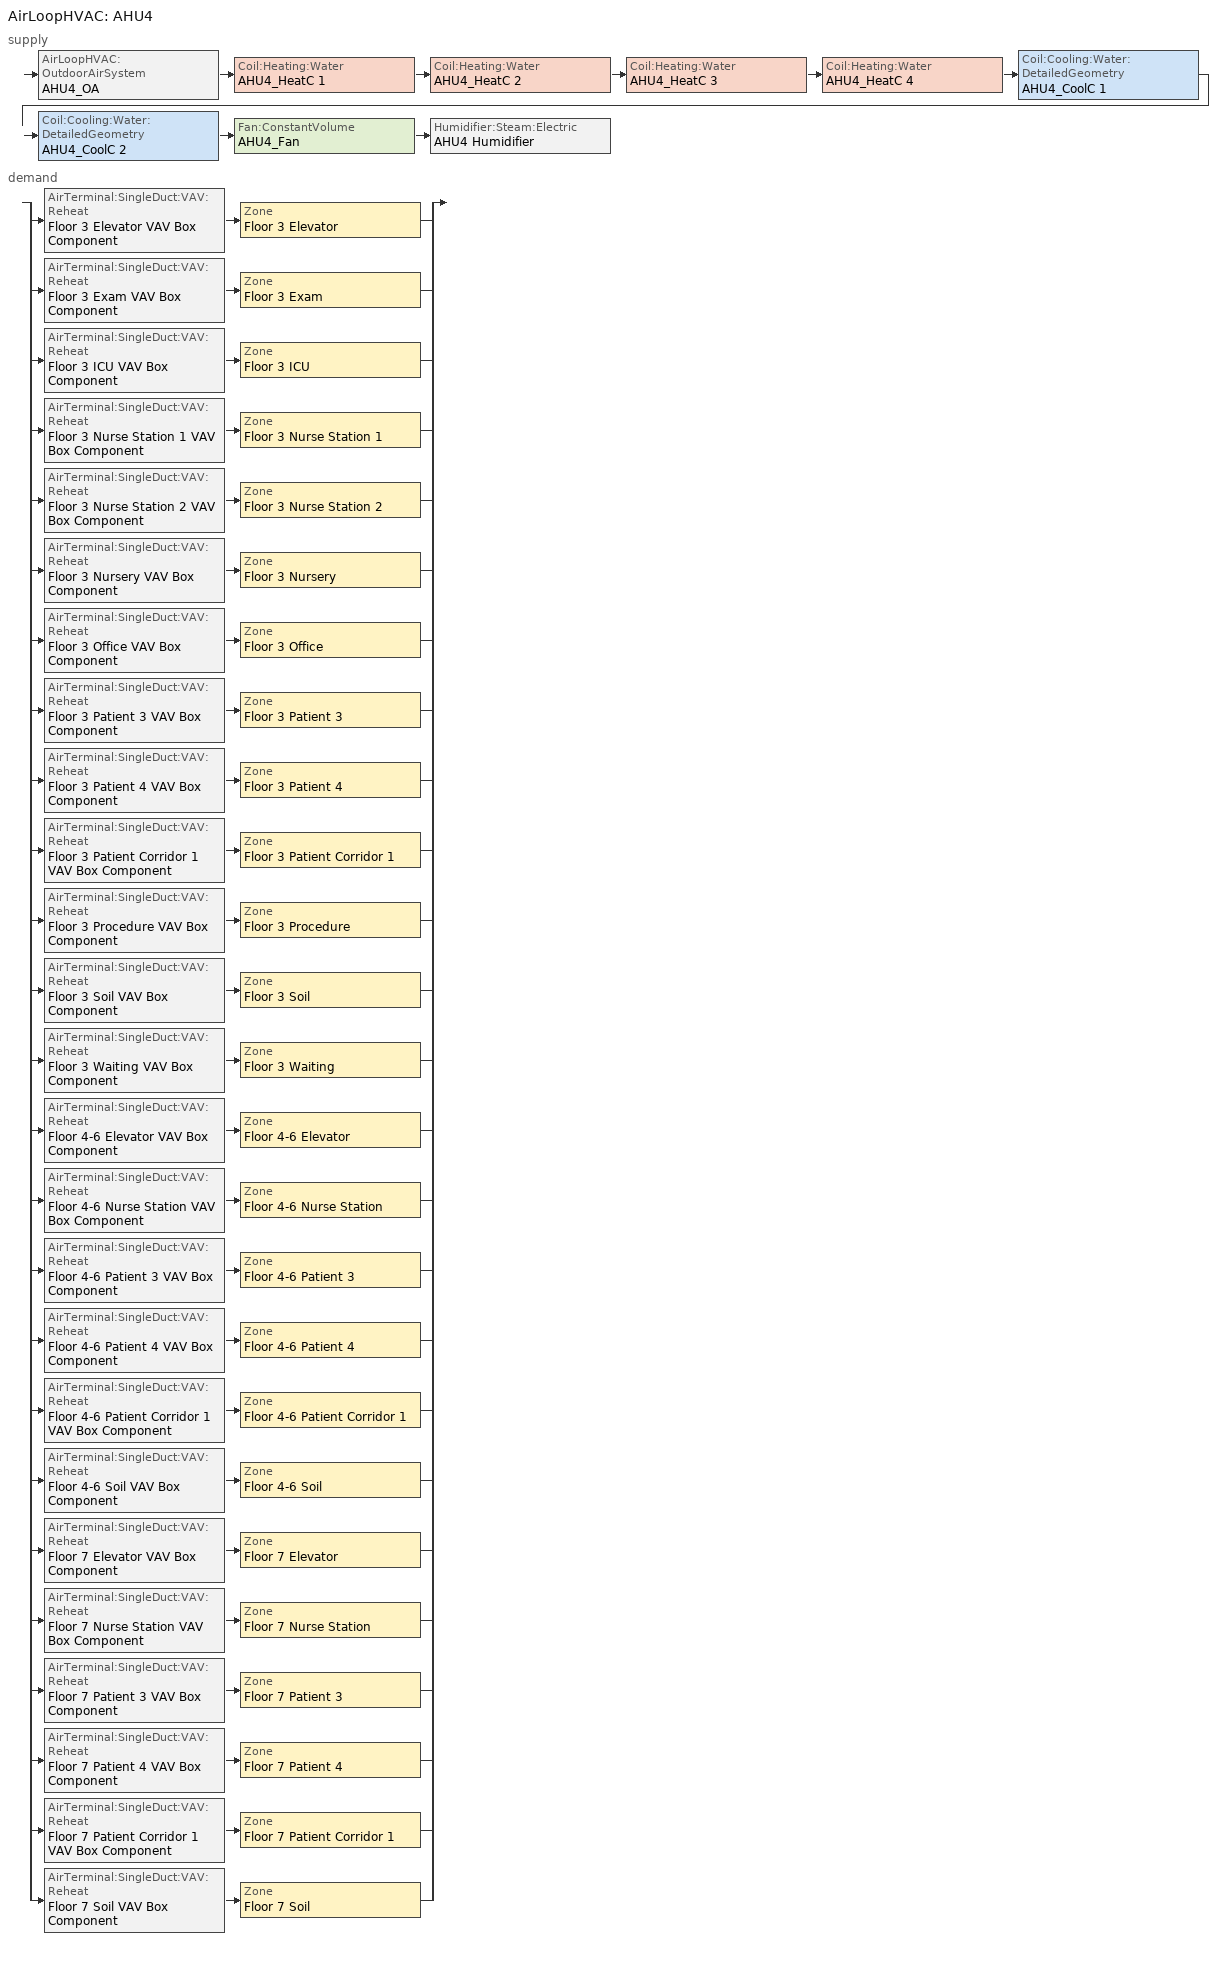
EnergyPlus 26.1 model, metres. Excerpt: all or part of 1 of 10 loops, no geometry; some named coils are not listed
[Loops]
AirLoopHVAC 'AHU4'
 supply: AirLoopHVAC:OutdoorAirSystem 'AHU4_OA' > Coil:Heating:Water 'AHU4_HeatC 1' > Coil:Heating:Water 'AHU4_HeatC 2' > Coil:Heating:Water 'AHU4_HeatC 3' > Coil:Heating:Water 'AHU4_HeatC 4' > Coil:Cooling:Water:DetailedGeometry 'AHU4_CoolC 1' > Coil:Cooling:Water:DetailedGeometry 'AHU4_CoolC 2' > Fan:ConstantVolume 'AHU4_Fan' > Humidifier:Steam:Electric 'AHU4 Humidifier'
 demand: split
  | AirTerminal:SingleDuct:VAV:Reheat 'Floor 3 Elevator VAV Box Component' > Zone 'Floor 3 Elevator'
  | AirTerminal:SingleDuct:VAV:Reheat 'Floor 3 Exam VAV Box Component' > Zone 'Floor 3 Exam'
  | AirTerminal:SingleDuct:VAV:Reheat 'Floor 3 ICU VAV Box Component' > Zone 'Floor 3 ICU'
  | AirTerminal:SingleDuct:VAV:Reheat 'Floor 3 Nurse Station 1 VAV Box Component' > Zone 'Floor 3 Nurse Station 1'
  | AirTerminal:SingleDuct:VAV:Reheat 'Floor 3 Nurse Station 2 VAV Box Component' > Zone 'Floor 3 Nurse Station 2'
  | AirTerminal:SingleDuct:VAV:Reheat 'Floor 3 Nursery VAV Box Component' > Zone 'Floor 3 Nursery'
  | AirTerminal:SingleDuct:VAV:Reheat 'Floor 3 Office VAV Box Component' > Zone 'Floor 3 Office'
  | AirTerminal:SingleDuct:VAV:Reheat 'Floor 3 Patient 3 VAV Box Component' > Zone 'Floor 3 Patient 3'
  | AirTerminal:SingleDuct:VAV:Reheat 'Floor 3 Patient 4 VAV Box Component' > Zone 'Floor 3 Patient 4'
  | AirTerminal:SingleDuct:VAV:Reheat 'Floor 3 Patient Corridor 1 VAV Box Component' > Zone 'Floor 3 Patient Corridor 1'
  | AirTerminal:SingleDuct:VAV:Reheat 'Floor 3 Procedure VAV Box Component' > Zone 'Floor 3 Procedure'
  | AirTerminal:SingleDuct:VAV:Reheat 'Floor 3 Soil VAV Box Component' > Zone 'Floor 3 Soil'
  | AirTerminal:SingleDuct:VAV:Reheat 'Floor 3 Waiting VAV Box Component' > Zone 'Floor 3 Waiting'
  | AirTerminal:SingleDuct:VAV:Reheat 'Floor 4-6 Elevator VAV Box Component' > Zone 'Floor 4-6 Elevator'
  | AirTerminal:SingleDuct:VAV:Reheat 'Floor 4-6 Nurse Station VAV Box Component' > Zone 'Floor 4-6 Nurse Station'
  | AirTerminal:SingleDuct:VAV:Reheat 'Floor 4-6 Patient 3 VAV Box Component' > Zone 'Floor 4-6 Patient 3'
  | AirTerminal:SingleDuct:VAV:Reheat 'Floor 4-6 Patient 4 VAV Box Component' > Zone 'Floor 4-6 Patient 4'
  | AirTerminal:SingleDuct:VAV:Reheat 'Floor 4-6 Patient Corridor 1 VAV Box Component' > Zone 'Floor 4-6 Patient Corridor 1'
  | AirTerminal:SingleDuct:VAV:Reheat 'Floor 4-6 Soil VAV Box Component' > Zone 'Floor 4-6 Soil'
  | AirTerminal:SingleDuct:VAV:Reheat 'Floor 7 Elevator VAV Box Component' > Zone 'Floor 7 Elevator'
  | AirTerminal:SingleDuct:VAV:Reheat 'Floor 7 Nurse Station VAV Box Component' > Zone 'Floor 7 Nurse Station'
  | AirTerminal:SingleDuct:VAV:Reheat 'Floor 7 Patient 3 VAV Box Component' > Zone 'Floor 7 Patient 3'
  | AirTerminal:SingleDuct:VAV:Reheat 'Floor 7 Patient 4 VAV Box Component' > Zone 'Floor 7 Patient 4'
  | AirTerminal:SingleDuct:VAV:Reheat 'Floor 7 Patient Corridor 1 VAV Box Component' > Zone 'Floor 7 Patient Corridor 1'
  | AirTerminal:SingleDuct:VAV:Reheat 'Floor 7 Soil VAV Box Component' > Zone 'Floor 7 Soil'
[AirLoopHVAC]
AHU4: Design supply air flow rate=Autosize
[AirTerminal:SingleDuct:VAV:Reheat] Availability schedule=ALWAYS_ON; Constant minimum air flow fraction=1; Convergence tolerance=0.001; Damper heating action=ReverseWithLimits; Maximum air flow rate=Autosize; Maximum flow fraction during reheat=Autosize; Maximum flow per zone floor area during reheat=Autosize; Maximum hot water or steam flow rate=Autosize; Minimum hot water or steam flow rate=0; Zone minimum air flow input method=Constant
Name | Design specification outdoor air object | Reheat coil
Floor 3 Elevator VAV Box Component | Floor 3 Elevator VAV Box OA Design Spec | Floor 3 Elevator VAV Box Reheat Coil
Floor 3 Exam VAV Box Component | Floor 3 Exam VAV Box OA Design Spec | Floor 3 Exam VAV Box Reheat Coil
Floor 3 ICU VAV Box Component | Floor 3 ICU VAV Box OA Design Spec | Floor 3 ICU VAV Box Reheat Coil
Floor 3 Nurse Station 1 VAV Box Component | Floor 3 Nurse Station 1 VAV Box OA Design Spec | Floor 3 Nurse Station 1 VAV Box Reheat Coil
Floor 3 Nurse Station 2 VAV Box Component | Floor 3 Nurse Station 2 VAV Box OA Design Spec | Floor 3 Nurse Station 2 VAV Box Reheat Coil
Floor 3 Nursery VAV Box Component | Floor 3 Nursery VAV Box OA Design Spec | Floor 3 Nursery VAV Box Reheat Coil
Floor 3 Office VAV Box Component | Floor 3 Office VAV Box OA Design Spec | Floor 3 Office VAV Box Reheat Coil
Floor 3 Patient 3 VAV Box Component | Floor 3 Patient 3 VAV Box OA Design Spec | Floor 3 Patient 3 VAV Box Reheat Coil
Floor 3 Patient 4 VAV Box Component | Floor 3 Patient 4 VAV Box OA Design Spec | Floor 3 Patient 4 VAV Box Reheat Coil
Floor 3 Patient Corridor 1 VAV Box Component | Floor 3 Patient Corridor 1 VAV Box OA Design Spec | Floor 3 Patient Corridor 1 VAV Box Reheat Coil
Floor 3 Procedure VAV Box Component | Floor 3 Procedure VAV Box OA Design Spec | Floor 3 Procedure VAV Box Reheat Coil
Floor 3 Soil VAV Box Component | Floor 3 Soil VAV Box OA Design Spec | Floor 3 Soil VAV Box Reheat Coil
Floor 3 Waiting VAV Box Component | Floor 3 Waiting VAV Box OA Design Spec | Floor 3 Waiting VAV Box Reheat Coil
Floor 4-6 Elevator VAV Box Component | Floor 4-6 Elevator VAV Box OA Design Spec | Floor 4-6 Elevator VAV Box Reheat Coil
Floor 4-6 Nurse Station VAV Box Component | Floor 4-6 Nurse Station VAV Box OA Design Spec | Floor 4-6 Nurse Station VAV Box Reheat Coil
Floor 4-6 Patient 3 VAV Box Component | Floor 4-6 Patient 3 VAV Box OA Design Spec | Floor 4-6 Patient 3 VAV Box Reheat Coil
Floor 4-6 Patient 4 VAV Box Component | Floor 4-6 Patient 4 VAV Box OA Design Spec | Floor 4-6 Patient 4 VAV Box Reheat Coil
Floor 4-6 Patient Corridor 1 VAV Box Component | Floor 4-6 Patient Corridor 1 VAV Box OA Design Spec | Floor 4-6 Patient Corridor 1 VAV Box Reheat Coil
Floor 4-6 Soil VAV Box Component | Floor 4-6 Soil VAV Box OA Design Spec | Floor 4-6 Soil VAV Box Reheat Coil
Floor 7 Elevator VAV Box Component | Floor 7 Elevator VAV Box OA Design Spec | Floor 7 Elevator VAV Box Reheat Coil
Floor 7 Nurse Station VAV Box Component | Floor 7 Nurse Station VAV Box OA Design Spec | Floor 7 Nurse Station VAV Box Reheat Coil
Floor 7 Patient 3 VAV Box Component | Floor 7 Patient 3 VAV Box OA Design Spec | Floor 7 Patient 3 VAV Box Reheat Coil
Floor 7 Patient 4 VAV Box Component | Floor 7 Patient 4 VAV Box OA Design Spec | Floor 7 Patient 4 VAV Box Reheat Coil
Floor 7 Patient Corridor 1 VAV Box Component | Floor 7 Patient Corridor 1 VAV Box OA Design Spec | Floor 7 Patient Corridor 1 VAV Box Reheat Coil
Floor 7 Soil VAV Box Component | Floor 7 Soil VAV Box OA Design Spec | Floor 7 Soil VAV Box Reheat Coil
[Coil:Cooling:Water:DetailedGeometry] Availability schedule=ALWAYS_ON; Coil depth=Autosize; Fin diameter=Autosize; Fin spacing=0.0018; Fin surface area=Autosize; Fin thermal conductivity=204; Fin thickness=0.0015; Maximum water flow rate=Autosize; Minimum airflow area=Autosize; Number of tube rows=6; Number of tubes per row=Autosize; Total tube inside area=Autosize; Tube depth spacing=0.026; Tube inside diameter=0.01445; Tube outside diameter=0.0159; Tube outside surface area=Autosize; Tube thermal conductivity=386
AHU4_CoolC 1; AHU4_CoolC 2
[Coil:Heating:Water] Availability schedule=ALWAYS_ON; Maximum water flow rate=Autosize; Performance input method=UFactorTimesAreaAndDesignWaterFlowRate; Rated capacity=Autosize; Rated inlet air temperature=16.6; Rated inlet water temperature=82.2; Rated outlet air temperature=32.2; Rated outlet water temperature=71.1; U factor times area value=Autosize
AHU4_HeatC 1; AHU4_HeatC 2; AHU4_HeatC 3; AHU4_HeatC 4
[ComponentCost:LineItem]
Name | Cost per each | Item | Line item type | Quantity | Cost per unit of output capacity
ElectricEquipment:Floor 3 Elevator:ElecPlug | 1 | Floor 3 Elevator | General | 0.1806
ElectricEquipment:Floor 3 Exam:ElecPlug | 1 | Floor 3 Exam | General | 2.699
ElectricEquipment:Floor 3 ICU:ElecPlug; ElectricEquipment:Floor 3 ICU:ElecProcess | 1 | Floor 3 ICU | General | 2.0992
ElectricEquipment:Floor 3 Nurse Station 1:ElecPlug | 1 | Floor 3 Nurse Station 1 | General | 0.7517
ElectricEquipment:Floor 3 Nurse Station 1:ElecProcess | 1 | Floor 3 Nurse Station 1 | General | 1.5035
ElectricEquipment:Floor 3 Nurse Station 2:ElecPlug | 1 | Floor 3 Nurse Station 2 | General | 0.5998
ElectricEquipment:Floor 3 Nurse Station 2:ElecProcess | 1 | Floor 3 Nurse Station 2 | General | 1.1996
ElectricEquipment:Floor 3 Nursery:ElecPlug | 1 | Floor 3 Nursery | General | 0.9896
ElectricEquipment:Floor 3 Office:ElecPlug | 1 | Floor 3 Office | General | 1.3495
ElectricEquipment:Floor 3 Patient 3:ElecPlug | 1 | Floor 3 Patient 3 | General | 3.9486
ElectricEquipment:Floor 3 Patient 4:ElecPlug | 1 | Floor 3 Patient 4 | General | 3.9486
ElectricEquipment:Floor 3 Patient Corridor 1:ElecPlug | 1 | Floor 3 Patient Corridor 1 | General | 0.3355
ElectricEquipment:Floor 3 Procedure:ElecPlug | 1 | Floor 3 Procedure | General | 0.7197
ElectricEquipment:Floor 3 Procedure:ElecProcess | 1 | Floor 3 Procedure | General | 2.1599
ElectricEquipment:Floor 3 Waiting:ElecPlug | 1 | Floor 3 Waiting | General | 0.0993
ElectricEquipment:Floor 4-6 Elevator:ElecPlug | 1 | Floor 4-6 Elevator | General | 0.5418
ElectricEquipment:Floor 4-6 Nurse Station:ElecPlug | 1 | Floor 4-6 Nurse Station | General | 2.2552
ElectricEquipment:Floor 4-6 Nurse Station:ElecProcess | 1 | Floor 4-6 Nurse Station | General | 4.5104
ElectricEquipment:Floor 4-6 Patient 3:ElecPlug | 1 | Floor 4-6 Patient 3 | General | 11.8457
ElectricEquipment:Floor 4-6 Patient 4:ElecPlug | 1 | Floor 4-6 Patient 4 | General | 11.8457
ElectricEquipment:Floor 4-6 Patient Corridor 1:ElecPlug | 1 | Floor 4-6 Patient Corridor 1 | General | 1.0066
ElectricEquipment:Floor 7 Elevator:ElecPlug | 1 | Floor 7 Elevator | General | 0.1806
ElectricEquipment:Floor 7 Nurse Station:ElecPlug | 1 | Floor 7 Nurse Station | General | 0.7517
ElectricEquipment:Floor 7 Nurse Station:ElecProcess | 1 | Floor 7 Nurse Station | General | 1.5035
ElectricEquipment:Floor 7 Patient 3:ElecPlug | 1 | Floor 7 Patient 3 | General | 3.9486
ElectricEquipment:Floor 7 Patient 4:ElecPlug | 1 | Floor 7 Patient 4 | General | 3.9486
ElectricEquipment:Floor 7 Patient Corridor 1:ElecPlug | 1 | Floor 7 Patient Corridor 1 | General | 0.3355
Infiltration:Floor 3 Elevator | 1 | Floor 3 Elevator | General | 0
Infiltration:Floor 3 ICU | 1 | Floor 3 ICU | General | 0
Infiltration:Floor 3 Nurse Station 1 | 1 | Floor 3 Nurse Station 1 | General | 0
Infiltration:Floor 3 Nurse Station 2 | 1 | Floor 3 Nurse Station 2 | General | 0
Infiltration:Floor 3 Nursery | 1 | Floor 3 Nursery | General | 0
Infiltration:Floor 3 Office | 1 | Floor 3 Office | General | 0
Infiltration:Floor 3 Patient 3 | 1 | Floor 3 Patient 3 | General | 0
Infiltration:Floor 3 Patient 4 | 1 | Floor 3 Patient 4 | General | 0
Infiltration:Floor 3 Patient Corridor 1 | 1 | Floor 3 Patient Corridor 1 | General | 0
Infiltration:Floor 3 Procedure | 1 | Floor 3 Procedure | General | 0
Infiltration:Floor 3 Waiting | 1 | Floor 3 Waiting | General | 0
Infiltration:Floor 4-6 Elevator | 1 | Floor 4-6 Elevator | General | 0
Infiltration:Floor 4-6 Nurse Station | 1 | Floor 4-6 Nurse Station | General | 0
Infiltration:Floor 4-6 Patient 3 | 1 | Floor 4-6 Patient 3 | General | 0
Infiltration:Floor 4-6 Patient 4 | 1 | Floor 4-6 Patient 4 | General | 0
Infiltration:Floor 4-6 Patient Corridor 1 | 1 | Floor 4-6 Patient Corridor 1 | General | 0
Infiltration:Floor 7 Elevator | 1 | Floor 7 Elevator | General | 0
Infiltration:Floor 7 Nurse Station | 1 | Floor 7 Nurse Station | General | 0
Infiltration:Floor 7 Patient 3 | 1 | Floor 7 Patient 3 | General | 0
Infiltration:Floor 7 Patient 4 | 1 | Floor 7 Patient 4 | General | 0
Infiltration:Floor 7 Patient Corridor 1 | 1 | Floor 7 Patient Corridor 1 | General | 0
LIGHTING EQUIP:Floor 3 Elevator |  | Floor 3 Elevator | Lights |  | 1
LIGHTING EQUIP:Floor 3 Exam |  | Floor 3 Exam | Lights |  | 1
LIGHTING EQUIP:Floor 3 ICU |  | Floor 3 ICU | Lights |  | 1
LIGHTING EQUIP:Floor 3 Nurse Station 1 |  | Floor 3 Nurse Station 1 | Lights |  | 1
LIGHTING EQUIP:Floor 3 Nurse Station 2 |  | Floor 3 Nurse Station 2 | Lights |  | 1
LIGHTING EQUIP:Floor 3 Nursery |  | Floor 3 Nursery | Lights |  | 1
LIGHTING EQUIP:Floor 3 Office |  | Floor 3 Office | Lights |  | 1
LIGHTING EQUIP:Floor 3 Patient 3 |  | Floor 3 Patient 3 | Lights |  | 1
LIGHTING EQUIP:Floor 3 Patient 4 |  | Floor 3 Patient 4 | Lights |  | 1
LIGHTING EQUIP:Floor 3 Patient Corridor 1 |  | Floor 3 Patient Corridor 1 | Lights |  | 1
LIGHTING EQUIP:Floor 3 Procedure |  | Floor 3 Procedure | Lights |  | 1
LIGHTING EQUIP:Floor 3 Soil |  | Floor 3 Soil | Lights |  | 1
LIGHTING EQUIP:Floor 3 Waiting |  | Floor 3 Waiting | Lights |  | 1
LIGHTING EQUIP:Floor 4-6 Elevator |  | Floor 4-6 Elevator | Lights |  | 1
LIGHTING EQUIP:Floor 4-6 Nurse Station |  | Floor 4-6 Nurse Station | Lights |  | 1
LIGHTING EQUIP:Floor 4-6 Patient 3 |  | Floor 4-6 Patient 3 | Lights |  | 1
LIGHTING EQUIP:Floor 4-6 Patient 4 |  | Floor 4-6 Patient 4 | Lights |  | 1
LIGHTING EQUIP:Floor 4-6 Patient Corridor 1 |  | Floor 4-6 Patient Corridor 1 | Lights |  | 1
LIGHTING EQUIP:Floor 4-6 Soil |  | Floor 4-6 Soil | Lights |  | 1
LIGHTING EQUIP:Floor 7 Elevator |  | Floor 7 Elevator | Lights |  | 1
LIGHTING EQUIP:Floor 7 Nurse Station |  | Floor 7 Nurse Station | Lights |  | 1
LIGHTING EQUIP:Floor 7 Patient 3 |  | Floor 7 Patient 3 | Lights |  | 1
LIGHTING EQUIP:Floor 7 Patient 4 |  | Floor 7 Patient 4 | Lights |  | 1
LIGHTING EQUIP:Floor 7 Patient Corridor 1 |  | Floor 7 Patient Corridor 1 | Lights |  | 1
LIGHTING EQUIP:Floor 7 Soil |  | Floor 7 Soil | Lights |  | 1
People:Floor 3 Elevator | 1 | Floor 3 Elevator | General | 53.9971
People:Floor 3 Exam | 1 | Floor 3 Exam | General | 13.4951
People:Floor 3 ICU | 1 | Floor 3 ICU | General | 10.4962
People:Floor 3 Nurse Station 1 | 1 | Floor 3 Nurse Station 1 | General | 15.0345
People:Floor 3 Nurse Station 2 | 1 | Floor 3 Nurse Station 2 | General | 11.9956
People:Floor 3 Nursery | 1 | Floor 3 Nursery | General | 4.9482
People:Floor 3 Office | 1 | Floor 3 Office | General | 13.4951
People:Floor 3 Patient 3 | 1 | Floor 3 Patient 3 | General | 19.7428
People:Floor 3 Patient 4 | 1 | Floor 3 Patient 4 | General | 19.7428
People:Floor 3 Procedure | 1 | Floor 3 Procedure | General | 3.5987
People:Floor 3 Soil | 1 | Floor 3 Soil | General | 4.9982
People:Floor 3 Waiting | 1 | Floor 3 Waiting | General | 29.6984
People:Floor 4-6 Elevator | 1 | Floor 4-6 Elevator | General | 161.9913
People:Floor 4-6 Nurse Station | 1 | Floor 4-6 Nurse Station | General | 45.1036
People:Floor 4-6 Patient 3 | 1 | Floor 4-6 Patient 3 | General | 59.2285
People:Floor 4-6 Patient 4 | 1 | Floor 4-6 Patient 4 | General | 59.2285
People:Floor 4-6 Soil | 1 | Floor 4-6 Soil | General | 14.9946
People:Floor 7 Elevator | 1 | Floor 7 Elevator | General | 53.9971
People:Floor 7 Nurse Station | 1 | Floor 7 Nurse Station | General | 15.0345
People:Floor 7 Patient 3 | 1 | Floor 7 Patient 3 | General | 19.7428
People:Floor 7 Patient 4 | 1 | Floor 7 Patient 4 | General | 19.7428
People:Floor 7 Soil | 1 | Floor 7 Soil | General | 4.9982
[Controller:OutdoorAir]
AHU4_OA_Controller: Economizer control action type=ModulateFlow; Economizer control type=DifferentialEnthalpy; Economizer maximum limit dry bulb temperature=28; Economizer maximum limit enthalpy=64000; Economizer minimum limit dry bulb temperature=-100; Heat recovery bypass control type=BypassWhenOAFlowGreaterThanMinimum; High humidity control=No; Lockout type=NoLockout; Maximum outdoor air flow rate=Autosize; Minimum fraction of outdoor air schedule=AHU4_OAMinOAFracSchedule; Minimum limit type=FixedMinimum; Minimum outdoor air flow rate=Autosize; Minimum outdoor air schedule=MinOA_MotorizedDamper_Sched
[Controller:WaterCoil] Actuator variable=Flow; Maximum actuated flow=Autosize; Minimum actuated flow=0
Name | Action | Control variable | Controller convergence tolerance
AHU4_CoolC 1_Controller; AHU4_CoolC 2_Controller | Reverse | TemperatureAndHumidityRatio
AHU4_HeatC 1_Controller; AHU4_HeatC 2_Controller; AHU4_HeatC 3_Controller; AHU4_HeatC 4_Controller | Normal | Temperature | 0.0001
[DesignSpecification:OutdoorAir] Outdoor air flow per person=0; Outdoor air flow per zone floor area=0; Outdoor air method=Flow/Zone
Name | Outdoor air flow air changes per hour | Outdoor air flow per zone
Floor 3 Elevator VAV Box OA Design Spec; Floor 4-6 Elevator VAV Box OA Design Spec; Floor 7 Elevator VAV Box OA Design Spec | 0 | 0.1784
Floor 3 Exam VAV Box OA Design Spec; Floor 3 Office VAV Box OA Design Spec | 0 | 0.1084
Floor 3 ICU VAV Box OA Design Spec | 0 | 0.3304
Floor 3 Nurse Station 1 VAV Box OA Design Spec; Floor 4-6 Nurse Station VAV Box OA Design Spec; Floor 7 Nurse Station VAV Box OA Design Spec | 0 | 0.1207
Floor 3 Nurse Station 2 VAV Box OA Design Spec | 0 | 0.0963
Floor 3 Nursery VAV Box OA Design Spec | 0 | 0.1557
Floor 3 Patient 3 VAV Box OA Design Spec; Floor 3 Patient 4 VAV Box OA Design Spec; Floor 4-6 Patient 3 VAV Box OA Design Spec; Floor 4-6 Patient 4 VAV Box OA Design Spec; Floor 7 Patient 3 VAV Box OA Design Spec; Floor 7 Patient 4 VAV Box OA Design Spec | 0 | 0.6214
Floor 3 Patient Corridor 1 VAV Box OA Design Spec; Floor 4-6 Patient Corridor 1 VAV Box OA Design Spec; Floor 7 Patient Corridor 1 VAV Box OA Design Spec | 0 | 0.0948
Floor 3 Procedure VAV Box OA Design Spec | 0 | 0.1699
Floor 3 Soil VAV Box OA Design Spec; Floor 4-6 Soil VAV Box OA Design Spec; Floor 7 Soil VAV Box OA Design Spec | 0 | 0.7866
Floor 3 Waiting VAV Box OA Design Spec | 0 | 0.0981
SZ DSOA Floor 3 Elevator; SZ DSOA Floor 4-6 Elevator; SZ DSOA Floor 7 Elevator |  | 0.178437
SZ DSOA Floor 3 Exam; SZ DSOA Floor 3 Office |  | 0.108354
SZ DSOA Floor 3 ICU |  | 0.330363
SZ DSOA Floor 3 Nurse Station 1; SZ DSOA Floor 4-6 Nurse Station; SZ DSOA Floor 7 Nurse Station |  | 0.120714
SZ DSOA Floor 3 Nurse Station 2 |  | 0.0963147
SZ DSOA Floor 3 Nursery |  | 0.155743
SZ DSOA Floor 3 Patient 3; SZ DSOA Floor 3 Patient 4; SZ DSOA Floor 4-6 Patient 3; SZ DSOA Floor 4-6 Patient 4; SZ DSOA Floor 7 Patient 3; SZ DSOA Floor 7 Patient 4 |  | 0.621397
SZ DSOA Floor 3 Patient Corridor 1; SZ DSOA Floor 4-6 Patient Corridor 1; SZ DSOA Floor 7 Patient Corridor 1 |  | 0.0947534
SZ DSOA Floor 3 Procedure |  | 0.169901
SZ DSOA Floor 3 Soil; SZ DSOA Floor 4-6 Soil; SZ DSOA Floor 7 Soil |  | 0.786579
SZ DSOA Floor 3 Waiting |  | 0.0981403
[EnergyManagementSystem:Program]
Flr_2_Clean_2_Coil_Reheat_Energy_Program: IF (AHU_2_CCoil_Energy > 0 && AHU_2_HCoil1_Energy > 0); SET AHU_2_Problem = AHU_2_Problem + 1; ELSEIF (Flr_2_Clean_2_Load <= 0); SET Flr_2_Clean_2_RE = Flr_2_Clean_2_RE + Flr_2_Clean_2_Coil_Energy; ELSEIF (AHU_2_HCoil1_Energy > 0 && AHU_2_CCoil_Energy == 0); SET Flr_2_Clean_2_Heat = Flr_2_Clean_2_Heat + Flr_2_Clean_2_Coil_Energy; ELSEIF (AHU_2_CCoil_Energy > 0 && AHU_2_HCoil1_Energy == 0); SET Flr_2_Clean_2_DT1 = Flr_2_Clean_2_Coil_Outlet_Air_Temp - Flr_2_Clean_2_Coil_Inlet_Air_Temp; SET Flr_2_Clean_2_DT2 = @Max (AHU_2_CoolC_Inlet_Node_Temp - AHU_2_Fan_Out) 0; IF Flr_2_Clean_2_DT1 > 0.0; SET Flr_2_Clean_2_Ratio = @Min (Flr_2_Clean_2_DT2 / Flr_2_Clean_2_DT1) 1; ELSE; SET Flr_2_Clean_2_Ratio = 1.0; ENDIF; SET Flr_2_Clean_2_RE = Flr_2_Clean_2_RE + (Flr_2_Clean_2_Ratio * Flr_2_Clean_2_Coil_Energy); SET Flr_2_Clean_2_Heat = Flr_2_Clean_2_Heat + ((1-Flr_2_Clean_2_Ratio) * Flr_2_Clean_2_Coil_Energy); ELSEIF (AHU_2_CCoil_Energy == 0 && AHU_2_HCoil1_Energy == 0); SET AHU_2_Economize = AHU_2_Economize + 1; SET Flr_2_Clean_2_Heat = Flr_2_Clean_2_Heat + Flr_2_Clean_2_Coil_Energy; ENDIF
Flr_2_Cor_Coil_Reheat_Energy_Program: IF (AHU_1_CCoil_Energy > 0 && AHU_1_HCoil1_Energy > 0); SET AHU_1_Problem = AHU_1_Problem + 1; ELSEIF (Flr_2_Cor_Load <= 0); SET Flr_2_Cor_RE = Flr_2_Cor_RE + Flr_2_Cor_Coil_Energy; ELSEIF (AHU_1_HCoil1_Energy > 0 && AHU_1_CCoil_Energy == 0); SET Flr_2_Cor_Heat = Flr_2_Cor_Heat + Flr_2_Cor_Coil_Energy; ELSEIF (AHU_1_CCoil_Energy > 0 && AHU_1_HCoil1_Energy == 0); SET Flr_2_Cor_DT1 = Flr_2_Cor_Coil_Outlet_Air_Temp - Flr_2_Cor_Coil_Inlet_Air_Temp; SET Flr_2_Cor_DT2 = @Max (AHU_1_CoolC_Inlet_Node_Temp - AHU_1_Fan_Out) 0; IF Flr_2_Cor_DT1 > 0.0; SET Flr_2_Cor_Ratio = @Min (Flr_2_Cor_DT2 / Flr_2_Cor_DT1) 1; Else; Set Flr_2_Cor_Ratio = 1.0; ENDIF; SET Flr_2_Cor_RE = Flr_2_Cor_RE + (Flr_2_Cor_Ratio * Flr_2_Cor_Coil_Energy); SET Flr_2_Cor_Heat = Flr_2_Cor_Heat + ((1-Flr_2_Cor_Ratio) * Flr_2_Cor_Coil_Energy); ELSEIF (AHU_1_CCoil_Energy == 0 && AHU_1_HCoil1_Energy == 0); SET AHU_1_Economize = AHU_1_Economize + 1; SET Flr_2_Cor_Heat = Flr_2_Cor_Heat + Flr_2_Cor_Coil_Energy; ENDIF
Flr_2_Elev_Coil_Reheat_Energy_Program: IF (AHU_2_CCoil_Energy > 0 && AHU_2_HCoil1_Energy > 0); SET AHU_2_Problem = AHU_2_Problem + 1; ELSEIF (Flr_2_Elev_Load <= 0); SET Flr_2_Elev_RE = Flr_2_Elev_RE + Flr_2_Elev_Coil_Energy; ELSEIF (AHU_2_HCoil1_Energy > 0 && AHU_2_CCoil_Energy == 0); SET Flr_2_Elev_Heat = Flr_2_Elev_Heat + Flr_2_Elev_Coil_Energy; ELSEIF (AHU_2_CCoil_Energy > 0 && AHU_2_HCoil1_Energy == 0); SET Flr_2_Elev_DT1 = Flr_2_Elev_Coil_Outlet_Air_Temp - Flr_2_Elev_Coil_Inlet_Air_Temp; SET Flr_2_Elev_DT2 = @Max (AHU_2_CoolC_Inlet_Node_Temp - AHU_2_Fan_Out) 0; IF Flr_2_Elev_DT1 > 0.0; SET Flr_2_Elev_Ratio = @Min (Flr_2_Elev_DT2 / Flr_2_Elev_DT1) 1; ELSE; SET Flr_2_Elev_Ratio = 1.0; ENDIF; SET Flr_2_Elev_RE = Flr_2_Elev_RE + (Flr_2_Elev_Ratio * Flr_2_Elev_Coil_Energy); SET Flr_2_Elev_Heat = Flr_2_Elev_Heat + ((1-Flr_2_Elev_Ratio) * Flr_2_Elev_Coil_Energy); ELSEIF (AHU_2_CCoil_Energy == 0 && AHU_2_HCoil1_Energy == 0); SET AHU_2_Economize = AHU_2_Economize + 1; SET Flr_2_Elev_Heat = Flr_2_Elev_Heat + Flr_2_Elev_Coil_Energy; ENDIF
Flr_2_Exam_1_Coil_Reheat_Energy_Program: IF (AHU_1_CCoil_Energy > 0 && AHU_1_HCoil1_Energy > 0); SET AHU_1_Problem = AHU_1_Problem + 1; ELSEIF (Flr_2_Exam_1_Load <= 0); SET Flr_2_Exam_1_RE = Flr_2_Exam_1_RE + Flr_2_Exam_1_Coil_Energy; ELSEIF (AHU_1_HCoil1_Energy > 0 && AHU_1_CCoil_Energy == 0); SET Flr_2_Exam_1_Heat = Flr_2_Exam_1_Heat + Flr_2_Exam_1_Coil_Energy; ELSEIF (AHU_1_CCoil_Energy > 0 && AHU_1_HCoil1_Energy == 0); SET Flr_2_Exam_1_DT1 = Flr_2_Exam_1_Coil_Outlet_Air_Temp - Flr_2_Exam_1_Coil_Inlet_Air_Temp; SET Flr_2_Exam_1_DT2 = @Max (AHU_1_CoolC_Inlet_Node_Temp - AHU_1_Fan_Out) 0; IF Flr_2_Exam_1_DT1 > 0.0; SET Flr_2_Exam_1_Ratio = @Min (Flr_2_Exam_1_DT2 / Flr_2_Exam_1_DT1) 1; ELSE; SET Flr_2_Exam_1_Ratio = 1.0; ENDIF; SET Flr_2_Exam_1_RE = Flr_2_Exam_1_RE + (Flr_2_Exam_1_Ratio * Flr_2_Exam_1_Coil_Energy); SET Flr_2_Exam_1_Heat = Flr_2_Exam_1_Heat + ((1-Flr_2_Exam_1_Ratio) * Flr_2_Exam_1_Coil_Energy); ELSEIF (AHU_1_CCoil_Energy == 0 && AHU_1_HCoil1_Energy == 0); SET AHU_1_Economize = AHU_1_Economize + 1; SET Flr_2_Exam_1_Heat = Flr_2_Exam_1_Heat + Flr_2_Exam_1_Coil_Energy; ENDIF
[EnergyManagementSystem:Sensor]
Name | Output variable or output meter index key | Output variable or output meter
AHU_4_CCoil_Energy | AHU4_CoolC 1 | Cooling Coil Total Cooling Energy
AHU_4_CoolC_Inlet_Node_Temp | AHU4_HeatC 4-AHU4_CoolC 1Node | System Node Temperature
AHU_4_HCoil1_Energy | AHU4_HeatC 1 | Heating Coil Heating Energy
AHU_4_HCoil2_Energy | AHU4_HeatC 2 | Heating Coil Heating Energy
Flr46_Elev_Coil_Energy | Floor 4-6 Elevator VAV Box Reheat Coil | Heating Coil Heating Energy
Flr46_Elev_Coil_Inlet_Air_Temp | Floor 4-6 Elevator VAV Box Inlet Node Name | System Node Temperature
Flr46_Elev_Coil_Outlet_Air_Temp | Floor 4-6 Elevator VAV Box Outlet Node Name | System Node Temperature
Flr46_Elev_Load | Floor 4-6 Elevator | Zone Predicted Sensible Load to Setpoint Heat Transfer Rate
Flr46_Elev_Temp | Floor 4-6 Elevator | Zone Thermostat Heating Setpoint Temperature
Flr46_NS_Coil_Energy | Floor 4-6 Nurse Station VAV Box Reheat Coil | Heating Coil Heating Energy
Flr46_NS_Coil_Inlet_Air_Temp | Floor 4-6 Nurse Station VAV Box Inlet Node Name | System Node Temperature
Flr46_NS_Coil_Outlet_Air_Temp | Floor 4-6 Nurse Station VAV Box Outlet Node Name | System Node Temperature
Flr46_NS_Load | Floor 4-6 Nurse Station | Zone Predicted Sensible Load to Setpoint Heat Transfer Rate
Flr46_NS_Temp | Floor 4-6 Nurse Station | Zone Thermostat Heating Setpoint Temperature
Flr46_PatCor1_Coil_Energy | Floor 4-6 Patient Corridor 1 VAV Box Reheat Coil | Heating Coil Heating Energy
Flr46_PatCor1_Coil_Inlet_Air_Temp | Floor 4-6 Patient Corridor 1 VAV Box Inlet Node Name | System Node Temperature
Flr46_PatCor1_Coil_Outlet_Air_Temp | Floor 4-6 Patient Corridor 1 VAV Box Outlet Node Name | System Node Temperature
Flr46_PatCor1_Load | Floor 4-6 Patient Corridor 1 | Zone Predicted Sensible Load to Setpoint Heat Transfer Rate
Flr46_PatCor1_Temp | Floor 4-6 Patient Corridor 1 | Zone Thermostat Heating Setpoint Temperature
Flr46_Pat_3_Coil_Energy | Floor 4-6 Patient 3 VAV Box Reheat Coil | Heating Coil Heating Energy
Flr46_Pat_3_Coil_Inlet_Air_Temp | Floor 4-6 Patient 3 VAV Box Inlet Node Name | System Node Temperature
Flr46_Pat_3_Coil_Outlet_Air_Temp | Floor 4-6 Patient 3 VAV Box Outlet Node Name | System Node Temperature
Flr46_Pat_3_Load | Floor 4-6 Patient 3 | Zone Predicted Sensible Load to Setpoint Heat Transfer Rate
Flr46_Pat_3_Temp | Floor 4-6 Patient 3 | Zone Thermostat Heating Setpoint Temperature
Flr46_Pat_4_Coil_Energy | Floor 4-6 Patient 4 VAV Box Reheat Coil | Heating Coil Heating Energy
Flr46_Pat_4_Coil_Inlet_Air_Temp | Floor 4-6 Patient 4 VAV Box Inlet Node Name | System Node Temperature
Flr46_Pat_4_Coil_Outlet_Air_Temp | Floor 4-6 Patient 4 VAV Box Outlet Node Name | System Node Temperature
Flr46_Pat_4_Load | Floor 4-6 Patient 4 | Zone Predicted Sensible Load to Setpoint Heat Transfer Rate
Flr46_Pat_4_Temp | Floor 4-6 Patient 4 | Zone Thermostat Heating Setpoint Temperature
Flr46_Soil_Coil_Energy | Floor 4-6 Soil VAV Box Reheat Coil | Heating Coil Heating Energy
Flr46_Soil_Coil_Inlet_Air_Temp | Floor 4-6 Soil VAV Box Inlet Node Name | System Node Temperature
Flr46_Soil_Coil_Outlet_Air_Temp | Floor 4-6 Soil VAV Box Outlet Node Name | System Node Temperature
Flr46_Soil_Load | Floor 4-6 Soil | Zone Predicted Sensible Load to Setpoint Heat Transfer Rate
Flr46_Soil_Temp | Floor 4-6 Soil | Zone Thermostat Heating Setpoint Temperature
Flr_3_Elev_Coil_Energy | Floor 3 Elevator VAV Box Reheat Coil | Heating Coil Heating Energy
Flr_3_Elev_Coil_Inlet_Air_Temp | Floor 3 Elevator VAV Box Inlet Node Name | System Node Temperature
Flr_3_Elev_Coil_Outlet_Air_Temp | Floor 3 Elevator VAV Box Outlet Node Name | System Node Temperature
Flr_3_Elev_Load | Floor 3 Elevator | Zone Predicted Sensible Load to Setpoint Heat Transfer Rate
Flr_3_Elev_Temp | Floor 3 Elevator | Zone Thermostat Heating Setpoint Temperature
Flr_3_Exam_Coil_Energy | Floor 3 Exam VAV Box Reheat Coil | Heating Coil Heating Energy
Flr_3_Exam_Coil_Inlet_Air_Temp | Floor 3 Exam VAV Box Inlet Node Name | System Node Temperature
Flr_3_Exam_Coil_Outlet_Air_Temp | Floor 3 Exam VAV Box Outlet Node Name | System Node Temperature
Flr_3_Exam_Load | Floor 3 Exam | Zone Predicted Sensible Load to Setpoint Heat Transfer Rate
Flr_3_Exam_Temp | Floor 3 Exam | Zone Thermostat Heating Setpoint Temperature
Flr_3_ICU_Coil_Energy | Floor 3 ICU VAV Box Reheat Coil | Heating Coil Heating Energy
Flr_3_ICU_Coil_Inlet_Air_Temp | Floor 3 ICU VAV Box Inlet Node Name | System Node Temperature
Flr_3_ICU_Coil_Outlet_Air_Temp | Floor 3 ICU VAV Box Outlet Node Name | System Node Temperature
Flr_3_ICU_Load | Floor 3 ICU | Zone Predicted Sensible Load to Setpoint Heat Transfer Rate
Flr_3_ICU_Temp | Floor 3 ICU | Zone Thermostat Heating Setpoint Temperature
Flr_3_NS_1_Coil_Energy | Floor 3 Nurse Station 1 VAV Box Reheat Coil | Heating Coil Heating Energy
Flr_3_NS_1_Coil_Inlet_Air_Temp | Floor 3 Nurse Station 1 VAV Box Inlet Node Name | System Node Temperature
Flr_3_NS_1_Coil_Outlet_Air_Temp | Floor 3 Nurse Station 1 VAV Box Outlet Node Name | System Node Temperature
Flr_3_NS_1_Load | Floor 3 Nurse Station 1 | Zone Predicted Sensible Load to Setpoint Heat Transfer Rate
Flr_3_NS_1_Temp | Floor 3 Nurse Station 1 | Zone Thermostat Heating Setpoint Temperature
Flr_3_NS_2_Coil_Energy | Floor 3 Nurse Station 2 VAV Box Reheat Coil | Heating Coil Heating Energy
Flr_3_NS_2_Coil_Inlet_Air_Temp | Floor 3 Nurse Station 2 VAV Box Inlet Node Name | System Node Temperature
Flr_3_NS_2_Coil_Outlet_Air_Temp | Floor 3 Nurse Station 2 VAV Box Outlet Node Name | System Node Temperature
Flr_3_NS_2_Load | Floor 3 Nurse Station 2 | Zone Predicted Sensible Load to Setpoint Heat Transfer Rate
Flr_3_NS_2_Temp | Floor 3 Nurse Station 2 | Zone Thermostat Heating Setpoint Temperature
Flr_3_Nursery_Coil_Energy | Floor 3 Nursery VAV Box Reheat Coil | Heating Coil Heating Energy
Flr_3_Nursery_Coil_Inlet_Air_Temp | Floor 3 Nursery VAV Box Inlet Node Name | System Node Temperature
Flr_3_Nursery_Coil_Outlet_Air_Temp | Floor 3 Nursery VAV Box Outlet Node Name | System Node Temperature
Flr_3_Nursery_Load | Floor 3 Nursery | Zone Predicted Sensible Load to Setpoint Heat Transfer Rate
Flr_3_Nursery_Temp | Floor 3 Nursery | Zone Thermostat Heating Setpoint Temperature
Flr_3_Off_Coil_Energy | Floor 3 Office VAV Box Reheat Coil | Heating Coil Heating Energy
Flr_3_Off_Coil_Inlet_Air_Temp | Floor 3 Office VAV Box Inlet Node Name | System Node Temperature
Flr_3_Off_Coil_Outlet_Air_Temp | Floor 3 Office VAV Box Outlet Node Name | System Node Temperature
Flr_3_Off_Load | Floor 3 Office | Zone Predicted Sensible Load to Setpoint Heat Transfer Rate
Flr_3_Off_Temp | Floor 3 Office | Zone Thermostat Heating Setpoint Temperature
Flr_3_PatCor1_Coil_Energy | Floor 3 Patient Corridor 1 VAV Box Reheat Coil | Heating Coil Heating Energy
Flr_3_PatCor1_Coil_Inlet_Air_Temp | Floor 3 Patient Corridor 1 VAV Box Inlet Node Name | System Node Temperature
Flr_3_PatCor1_Coil_Outlet_Air_Temp | Floor 3 Patient Corridor 1 VAV Box Outlet Node Name | System Node Temperature
Flr_3_PatCor1_Load | Floor 3 Patient Corridor 1 | Zone Predicted Sensible Load to Setpoint Heat Transfer Rate
Flr_3_PatCor1_Temp | Floor 3 Patient Corridor 1 | Zone Thermostat Heating Setpoint Temperature
Flr_3_Pat_3_Coil_Energy | Floor 3 Patient 3 VAV Box Reheat Coil | Heating Coil Heating Energy
Flr_3_Pat_3_Coil_Inlet_Air_Temp | Floor 3 Patient 3 VAV Box Inlet Node Name | System Node Temperature
Flr_3_Pat_3_Coil_Outlet_Air_Temp | Floor 3 Patient 3 VAV Box Outlet Node Name | System Node Temperature
Flr_3_Pat_3_Load | Floor 3 Patient 3 | Zone Predicted Sensible Load to Setpoint Heat Transfer Rate
Flr_3_Pat_3_Temp | Floor 3 Patient 3 | Zone Thermostat Heating Setpoint Temperature
Flr_3_Pat_4_Coil_Energy | Floor 3 Patient 4 VAV Box Reheat Coil | Heating Coil Heating Energy
Flr_3_Pat_4_Coil_Inlet_Air_Temp | Floor 3 Patient 4 VAV Box Inlet Node Name | System Node Temperature
Flr_3_Pat_4_Coil_Outlet_Air_Temp | Floor 3 Patient 4 VAV Box Outlet Node Name | System Node Temperature
Flr_3_Pat_4_Load | Floor 3 Patient 4 | Zone Predicted Sensible Load to Setpoint Heat Transfer Rate
Flr_3_Pat_4_Temp | Floor 3 Patient 4 | Zone Thermostat Heating Setpoint Temperature
Flr_3_Proc_Coil_Energy | Floor 3 Procedure VAV Box Reheat Coil | Heating Coil Heating Energy
Flr_3_Proc_Coil_Inlet_Air_Temp | Floor 3 Procedure VAV Box Inlet Node Name | System Node Temperature
Flr_3_Proc_Coil_Outlet_Air_Temp | Floor 3 Procedure VAV Box Outlet Node Name | System Node Temperature
Flr_3_Proc_Load | Floor 3 Procedure | Zone Predicted Sensible Load to Setpoint Heat Transfer Rate
Flr_3_Proc_Temp | Floor 3 Procedure | Zone Thermostat Heating Setpoint Temperature
Flr_3_Soil_Coil_Energy | Floor 3 Soil VAV Box Reheat Coil | Heating Coil Heating Energy
Flr_3_Soil_Coil_Inlet_Air_Temp | Floor 3 Soil VAV Box Inlet Node Name | System Node Temperature
Flr_3_Soil_Coil_Outlet_Air_Temp | Floor 3 Soil VAV Box Outlet Node Name | System Node Temperature
Flr_3_Soil_Load | Floor 3 Soil | Zone Predicted Sensible Load to Setpoint Heat Transfer Rate
Flr_3_Soil_Temp | Floor 3 Soil | Zone Thermostat Heating Setpoint Temperature
Flr_3_Waiting_Coil_Energy | Floor 3 Waiting VAV Box Reheat Coil | Heating Coil Heating Energy
Flr_3_Waiting_Coil_Inlet_Air_Temp | Floor 3 Waiting VAV Box Inlet Node Name | System Node Temperature
Flr_3_Waiting_Coil_Outlet_Air_Temp | Floor 3 Waiting VAV Box Outlet Node Name | System Node Temperature
Flr_3_Waiting_Load | Floor 3 Waiting | Zone Predicted Sensible Load to Setpoint Heat Transfer Rate
Flr_3_Waiting_Temp | Floor 3 Waiting | Zone Thermostat Heating Setpoint Temperature
Flr_7_Elev_Coil_Energy | Floor 7 Elevator VAV Box Reheat Coil | Heating Coil Heating Energy
Flr_7_Elev_Coil_Inlet_Air_Temp | Floor 7 Elevator VAV Box Inlet Node Name | System Node Temperature
Flr_7_Elev_Coil_Outlet_Air_Temp | Floor 7 Elevator VAV Box Outlet Node Name | System Node Temperature
Flr_7_Elev_Load | Floor 7 Elevator | Zone Predicted Sensible Load to Setpoint Heat Transfer Rate
Flr_7_Elev_Temp | Floor 7 Elevator | Zone Thermostat Heating Setpoint Temperature
Flr_7_NS_Coil_Energy | Floor 7 Nurse Station VAV Box Reheat Coil | Heating Coil Heating Energy
Flr_7_NS_Coil_Inlet_Air_Temp | Floor 7 Nurse Station VAV Box Inlet Node Name | System Node Temperature
Flr_7_NS_Coil_Outlet_Air_Temp | Floor 7 Nurse Station VAV Box Outlet Node Name | System Node Temperature
Flr_7_NS_Load | Floor 7 Nurse Station | Zone Predicted Sensible Load to Setpoint Heat Transfer Rate
Flr_7_NS_Temp | Floor 7 Nurse Station | Zone Thermostat Heating Setpoint Temperature
Flr_7_PatCor1_Coil_Energy | Floor 7 Patient Corridor 1 VAV Box Reheat Coil | Heating Coil Heating Energy
Flr_7_PatCor1_Coil_Inlet_Air_Temp | Floor 7 Patient Corridor 1 VAV Box Inlet Node Name | System Node Temperature
Flr_7_PatCor1_Coil_Outlet_Air_Temp | Floor 7 Patient Corridor 1 VAV Box Outlet Node Name | System Node Temperature
Flr_7_PatCor1_Load | Floor 7 Patient Corridor 1 | Zone Predicted Sensible Load to Setpoint Heat Transfer Rate
Flr_7_PatCor1_Temp | Floor 7 Patient Corridor 1 | Zone Thermostat Heating Setpoint Temperature
Flr_7_Pat_3_Coil_Energy | Floor 7 Patient 3 VAV Box Reheat Coil | Heating Coil Heating Energy
Flr_7_Pat_3_Coil_Inlet_Air_Temp | Floor 7 Patient 3 VAV Box Inlet Node Name | System Node Temperature
Flr_7_Pat_3_Coil_Outlet_Air_Temp | Floor 7 Patient 3 VAV Box Outlet Node Name | System Node Temperature
Flr_7_Pat_3_Load | Floor 7 Patient 3 | Zone Predicted Sensible Load to Setpoint Heat Transfer Rate
Flr_7_Pat_3_Temp | Floor 7 Patient 3 | Zone Thermostat Heating Setpoint Temperature
Flr_7_Pat_4_Coil_Energy | Floor 7 Patient 4 VAV Box Reheat Coil | Heating Coil Heating Energy
Flr_7_Pat_4_Coil_Inlet_Air_Temp | Floor 7 Patient 4 VAV Box Inlet Node Name | System Node Temperature
Flr_7_Pat_4_Coil_Outlet_Air_Temp | Floor 7 Patient 4 VAV Box Outlet Node Name | System Node Temperature
Flr_7_Pat_4_Load | Floor 7 Patient 4 | Zone Predicted Sensible Load to Setpoint Heat Transfer Rate
Flr_7_Pat_4_Temp | Floor 7 Patient 4 | Zone Thermostat Heating Setpoint Temperature
Flr_7_Soil_Coil_Energy | Floor 7 Soil VAV Box Reheat Coil | Heating Coil Heating Energy
Flr_7_Soil_Coil_Inlet_Air_Temp | Floor 7 Soil VAV Box Inlet Node Name | System Node Temperature
Flr_7_Soil_Coil_Outlet_Air_Temp | Floor 7 Soil VAV Box Outlet Node Name | System Node Temperature
Flr_7_Soil_Load | Floor 7 Soil | Zone Predicted Sensible Load to Setpoint Heat Transfer Rate
Flr_7_Soil_Temp | Floor 7 Soil | Zone Thermostat Heating Setpoint Temperature
[Fan:ConstantVolume]
AHU4_Fan: Availability schedule=HVACOperationSchd; End use subcategory=Fan Energy; Fan total efficiency=0.682; Maximum flow rate=Autosize; Motor efficiency=0.962; Motor in airstream fraction=1; Pressure rise=2364
[Fan:ZoneExhaust] Availability schedule=Hours_of_operation; End use subcategory=Zone Exhaust Fans; Fan total efficiency=0.5; Maximum flow rate=0.7866; Pressure rise=187
Floor 3 Soil Exhaust Fan 1; Floor 4-6 Soil Exhaust Fan 1; Floor 7 Soil Exhaust Fan 1
[Humidifier:Steam:Electric]
AHU4 Humidifier: Availability schedule=ALWAYS_ON; Rated capacity=0.0001813; Rated fan power=0; Rated power=536374; Standby power=0
[SetpointManager:MixedAir] Control variable=Temperature
Name | Setpoint node or nodelist
AHU4_CoolC 1 SAT Manager | AHU4_CoolC 1-AHU4_CoolC 2Node
AHU4_HeatC 1 SAT Manager | AHU4_HeatC 1-AHU4_HeatC 2Node
AHU4_HeatC 2 SAT Manager | AHU4_HeatC 2-AHU4_HeatC 3Node
AHU4_HeatC 3 SAT Manager | AHU4_HeatC 3-AHU4_HeatC 4Node
AHU4_HeatC 4 SAT Manager | AHU4_HeatC 4-AHU4_CoolC 1Node
AHU4_OAMixed Air Temp Manager | AHU4_OA-AHU4_HeatC 1Node
[SetpointManager:SingleZone:Humidity:Maximum]
Name | Setpoint node or nodelist
AHU4_CoolC 1 HUMRAT setpoint | AHU4_CoolC 1-AHU4_CoolC 2Node
AHU4_CoolC 2 HUMRAT setpoint | AHU4_CoolC 2-AHU4_FanNode
[SetpointManager:SingleZone:Humidity:Minimum]
AHU4 Humidifier HUMRAT setpoint: Setpoint node or nodelist=AHU4 Supply Equipment Outlet Node
[Sizing:System]
AHU4: 100 outdoor air in cooling=No; 100 outdoor air in heating=No; Central cooling capacity control method=VAV; Central cooling design supply air humidity ratio=0.0085; Central cooling design supply air temperature=11.1; Central heating design supply air humidity ratio=0.008; Central heating design supply air temperature=11.1; Central heating maximum system air flow ratio=1; Cooling design capacity=Autosize; Cooling design capacity method=CoolingDesignCapacity; Cooling supply air flow rate=0; Cooling supply air flow rate method=DesignDay; Design outdoor air flow rate=Autosize; Heating design capacity=Autosize; Heating design capacity method=HeatingDesignCapacity; Heating supply air flow rate=0; Heating supply air flow rate method=DesignDay; Precool design humidity ratio=0.008; Precool design temperature=11.1; Preheat design humidity ratio=0.008; Preheat design temperature=7; Type of load to size on=Sensible; Type of zone sum to use=NonCoincident; Zone maximum outdoor air fraction=1
[Sizing:Zone] Account for dedicated outdoor air system=No; Cooling design air flow method=DesignDayWithLimit; Cooling minimum air flow fraction=0; Dedicated outdoor air high setpoint temperature for design=Autosize; Dedicated outdoor air low setpoint temperature for design=Autosize; Dedicated outdoor air system control strategy=NeutralSupplyAir; Heating design air flow method=DesignDay; Heating design air flow rate=0; Zone cooling design supply air humidity ratio=0.0085; Zone cooling design supply air temperature=13; Zone cooling design supply air temperature input method=SupplyAirTemperature; Zone heating design supply air humidity ratio=0.008; Zone heating design supply air temperature=40; Zone heating design supply air temperature input method=SupplyAirTemperature
Name | Cooling minimum air flow | Design specification outdoor air object
Floor 3 Elevator | 0.540594 | SZ DSOA Floor 3 Elevator
Floor 3 Exam | 1.27426 | SZ DSOA Floor 3 Exam
Floor 3 ICU | 1.0011 | SZ DSOA Floor 3 ICU
Floor 3 Nurse Station 1 | 0.365659 | SZ DSOA Floor 3 Nurse Station 1
Floor 3 Nurse Station 2 | 0.291749 | SZ DSOA Floor 3 Nurse Station 2
Floor 3 Nursery | 0.471947 | SZ DSOA Floor 3 Nursery
Floor 3 Office | 0.328218 | SZ DSOA Floor 3 Office
Floor 3 Patient 3 | 1.88302 | SZ DSOA Floor 3 Patient 3
Floor 3 Patient 4 | 1.88302 | SZ DSOA Floor 3 Patient 4
Floor 3 Patient Corridor 1 | 0.526064 | SZ DSOA Floor 3 Patient Corridor 1
Floor 3 Procedure | 0.849505 | SZ DSOA Floor 3 Procedure
Floor 3 Soil | 0.786579 | SZ DSOA Floor 3 Soil
Floor 3 Waiting | 0.297327 | SZ DSOA Floor 3 Waiting
Floor 4-6 Elevator | 0.540594 | SZ DSOA Floor 4-6 Elevator
Floor 4-6 Nurse Station | 0.365659 | SZ DSOA Floor 4-6 Nurse Station
Floor 4-6 Patient 3 | 1.88302 | SZ DSOA Floor 4-6 Patient 3
Floor 4-6 Patient 4 | 1.88302 | SZ DSOA Floor 4-6 Patient 4
Floor 4-6 Patient Corridor 1 | 0.526064 | SZ DSOA Floor 4-6 Patient Corridor 1
Floor 4-6 Soil | 0.786579 | SZ DSOA Floor 4-6 Soil
Floor 7 Elevator | 0.540594 | SZ DSOA Floor 7 Elevator
Floor 7 Nurse Station | 0.365659 | SZ DSOA Floor 7 Nurse Station
Floor 7 Patient 3 | 1.88302 | SZ DSOA Floor 7 Patient 3
Floor 7 Patient 4 | 1.88302 | SZ DSOA Floor 7 Patient 4
Floor 7 Patient Corridor 1 | 0.526064 | SZ DSOA Floor 7 Patient Corridor 1
Floor 7 Soil | 0.786579 | SZ DSOA Floor 7 Soil
[ThermostatSetpoint:DualSetpoint]
Name | Cooling setpoint temperature schedule | Heating setpoint temperature schedule
Floor 3 Elevator DualSPSched; Floor 3 ICU DualSPSched; Floor 3 Nurse Station 1 DualSPSched; Floor 3 Nurse Station 2 DualSPSched; Floor 3 Nursery DualSPSched; Floor 3 Patient 3 DualSPSched; Floor 3 Patient 4 DualSPSched; Floor 3 Patient Corridor 1 DualSPSched; Floor 3 Soil DualSPSched; Floor 3 Waiting DualSPSched; Floor 4-6 Elevator DualSPSched; Floor 4-6 Nurse Station DualSPSched; Floor 4-6 Patient 3 DualSPSched; Floor 4-6 Patient 4 DualSPSched; Floor 4-6 Patient Corridor 1 DualSPSched; Floor 4-6 Soil DualSPSched; Floor 7 Elevator DualSPSched; Floor 7 Nurse Station DualSPSched; Floor 7 Patient 3 DualSPSched; Floor 7 Patient 4 DualSPSched; Floor 7 Patient Corridor 1 DualSPSched; Floor 7 Soil DualSPSched | COOLING_TSTAT_24_7 | HEATING_TSTAT_24_7
Floor 3 Exam DualSPSched; Floor 3 Office DualSPSched; Floor 3 Procedure DualSPSched | COOLING_TSTAT_OFFICE | HEATING_TSTAT_OFFICE
[ZoneControl:Thermostat] Control type schedule=Dual Zone Control Type Sched
Name | Zone or zonelist | Control 1
Floor 3 Elevator Thermostat | Floor 3 Elevator | Floor 3 Elevator DualSPSched
Floor 3 Exam Thermostat | Floor 3 Exam | Floor 3 Exam DualSPSched
Floor 3 ICU Thermostat | Floor 3 ICU | Floor 3 ICU DualSPSched
Floor 3 Nurse Station 1 Thermostat | Floor 3 Nurse Station 1 | Floor 3 Nurse Station 1 DualSPSched
Floor 3 Nurse Station 2 Thermostat | Floor 3 Nurse Station 2 | Floor 3 Nurse Station 2 DualSPSched
Floor 3 Nursery Thermostat | Floor 3 Nursery | Floor 3 Nursery DualSPSched
Floor 3 Office Thermostat | Floor 3 Office | Floor 3 Office DualSPSched
Floor 3 Patient 3 Thermostat | Floor 3 Patient 3 | Floor 3 Patient 3 DualSPSched
Floor 3 Patient 4 Thermostat | Floor 3 Patient 4 | Floor 3 Patient 4 DualSPSched
Floor 3 Patient Corridor 1 Thermostat | Floor 3 Patient Corridor 1 | Floor 3 Patient Corridor 1 DualSPSched
Floor 3 Procedure Thermostat | Floor 3 Procedure | Floor 3 Procedure DualSPSched
Floor 3 Soil Thermostat | Floor 3 Soil | Floor 3 Soil DualSPSched
Floor 3 Waiting Thermostat | Floor 3 Waiting | Floor 3 Waiting DualSPSched
Floor 4-6 Elevator Thermostat | Floor 4-6 Elevator | Floor 4-6 Elevator DualSPSched
Floor 4-6 Nurse Station Thermostat | Floor 4-6 Nurse Station | Floor 4-6 Nurse Station DualSPSched
Floor 4-6 Patient 3 Thermostat | Floor 4-6 Patient 3 | Floor 4-6 Patient 3 DualSPSched
Floor 4-6 Patient 4 Thermostat | Floor 4-6 Patient 4 | Floor 4-6 Patient 4 DualSPSched
Floor 4-6 Patient Corridor 1 Thermostat | Floor 4-6 Patient Corridor 1 | Floor 4-6 Patient Corridor 1 DualSPSched
Floor 4-6 Soil Thermostat | Floor 4-6 Soil | Floor 4-6 Soil DualSPSched
Floor 7 Elevator Thermostat | Floor 7 Elevator | Floor 7 Elevator DualSPSched
Floor 7 Nurse Station Thermostat | Floor 7 Nurse Station | Floor 7 Nurse Station DualSPSched
Floor 7 Patient 3 Thermostat | Floor 7 Patient 3 | Floor 7 Patient 3 DualSPSched
Floor 7 Patient 4 Thermostat | Floor 7 Patient 4 | Floor 7 Patient 4 DualSPSched
Floor 7 Patient Corridor 1 Thermostat | Floor 7 Patient Corridor 1 | Floor 7 Patient Corridor 1 DualSPSched
Floor 7 Soil Thermostat | Floor 7 Soil | Floor 7 Soil DualSPSched
[Zone equipment]
Floor 3 Elevator: Floor 3 Elevator VAV Box Component
Floor 3 Exam: Floor 3 Exam VAV Box Component
Floor 3 ICU: Floor 3 ICU VAV Box Component
Floor 3 Nurse Station 1: Floor 3 Nurse Station 1 VAV Box Component
Floor 3 Nurse Station 2: Floor 3 Nurse Station 2 VAV Box Component
Floor 3 Nursery: Floor 3 Nursery VAV Box Component
Floor 3 Office: Floor 3 Office VAV Box Component
Floor 3 Patient 3: Floor 3 Patient 3 VAV Box Component
Floor 3 Patient 4: Floor 3 Patient 4 VAV Box Component
Floor 3 Patient Corridor 1: Floor 3 Patient Corridor 1 VAV Box Component
Floor 3 Procedure: Floor 3 Procedure VAV Box Component
Floor 3 Soil: Floor 3 Soil VAV Box Component, Floor 3 Soil Exhaust Fan 1
Floor 3 Waiting: Floor 3 Waiting VAV Box Component
Floor 4-6 Elevator: Floor 4-6 Elevator VAV Box Component
Floor 4-6 Nurse Station: Floor 4-6 Nurse Station VAV Box Component
Floor 4-6 Patient 3: Floor 4-6 Patient 3 VAV Box Component
Floor 4-6 Patient 4: Floor 4-6 Patient 4 VAV Box Component
Floor 4-6 Patient Corridor 1: Floor 4-6 Patient Corridor 1 VAV Box Component
Floor 4-6 Soil: Floor 4-6 Soil VAV Box Component, Floor 4-6 Soil Exhaust Fan 1
Floor 7 Elevator: Floor 7 Elevator VAV Box Component
Floor 7 Nurse Station: Floor 7 Nurse Station VAV Box Component
Floor 7 Patient 3: Floor 7 Patient 3 VAV Box Component
Floor 7 Patient 4: Floor 7 Patient 4 VAV Box Component
Floor 7 Patient Corridor 1: Floor 7 Patient Corridor 1 VAV Box Component
Floor 7 Soil: Floor 7 Soil VAV Box Component, Floor 7 Soil Exhaust Fan 1
[Schedule:Compact]
AHU4_OAMinOAFracSchedule: Through: 12/31, For: AllDays, Until: 24:00, 0.33
ALWAYS_ON; HVACOperationSchd; Hours_of_Operation; MinOA_MotorizedDamper_Sched: Through: 12/31, For: AllDays, Until: 24:00, 1
COOLING_TSTAT_24_7: Through: 12/31, For: AllDays, Until: 24:00, 22.2
COOLING_TSTAT_OFFICE: Through: 12/31, For: Saturday, Until: 06:00, 25, Until: 17:00, 22.2, Until: 24:00, 25, For: Sunday, Until: 24:00, 25, For: AllOtherDays, Until: 05:00, 25, Until: 20:00, 22.2, Until: 24:00, 25
Dual Zone Control Type Sched: Through: 12/31, For: AllDays, Until: 24:00, 4
HEATING_TSTAT_24_7: Through: 12/31, For: AllDays, Until: 24:00, 21.1
HEATING_TSTAT_OFFICE: Through: 12/31, For: Saturday, Until: 06:00, 18.3, Until: 17:00, 21.1, Until: 24:00, 18.3, For: Sunday, Until: 24:00, 18.3, For: AllOtherDays, Until: 05:00, 18.3, Until: 20:00, 21.1, Until: 24:00, 18.3
